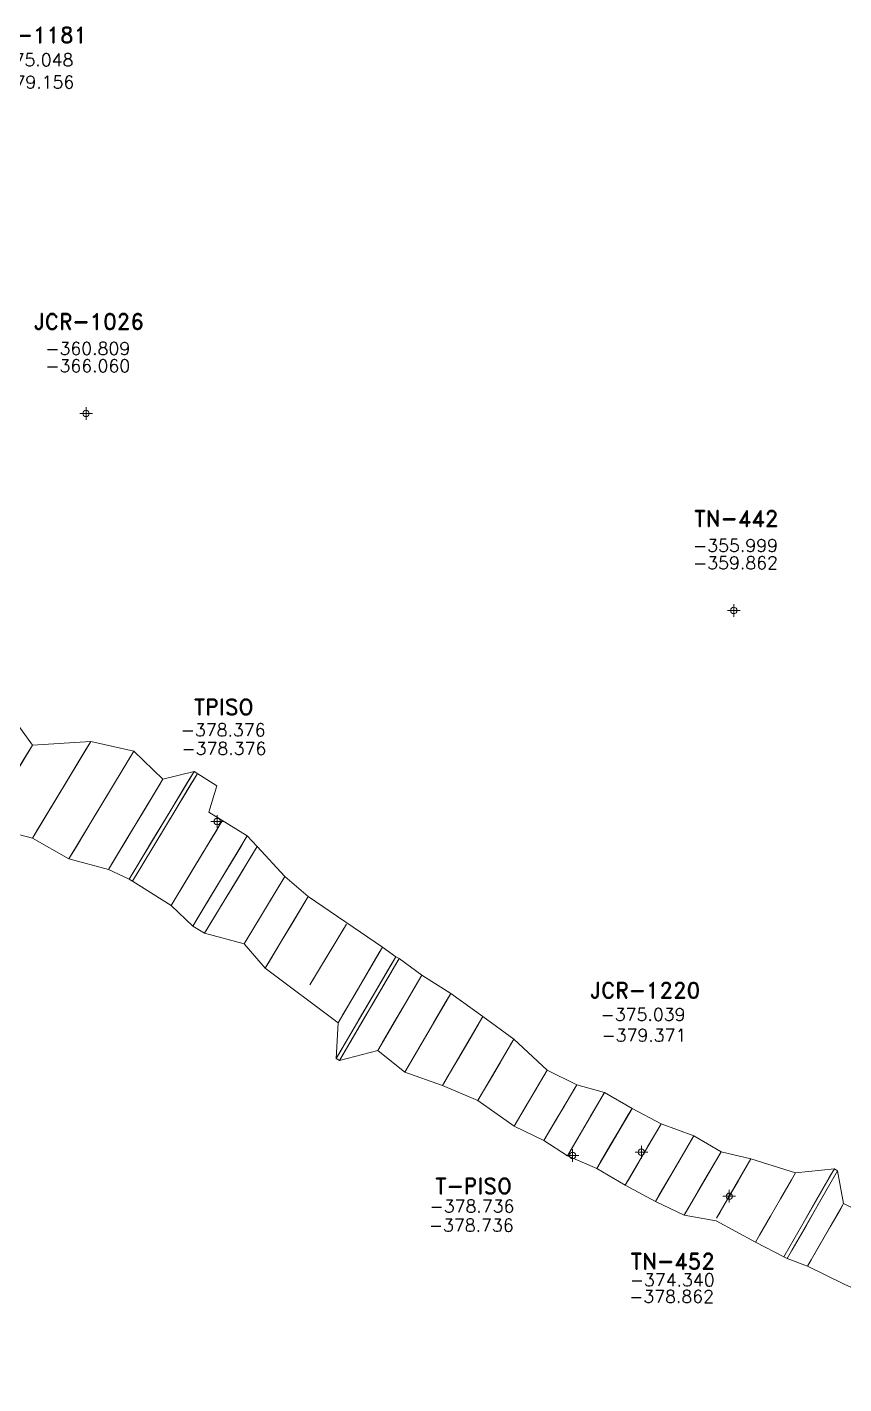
# Model space of a CAD drawing. Extents: x 0 to 99091, y -1812 to 13278.
# Drawn here: x 10804.4 to 10868.8, y 9797.3 to 9904.3 of the extents above; entities that cross this region are included whole.
import ezdxf
from ezdxf.enums import TextEntityAlignment as Align

# ---------------------------------------------------------------- set-up
doc = ezdxf.new("R2010")
doc.units = 0
doc.header["$MEASUREMENT"] = 0
doc.header["$PDMODE"] = 34
doc.header["$PDSIZE"] = 0.5
for name, color, linetype in [('F-450-7785-E-FIC', 4, 'Continuous'), ('F-450-7785-E-SCR', 1, 'Continuous'), ('F-450-7785-E-SEC', 1, 'Continuous'), ('F-450-7820-W-FI2', 7, 'Continuous'), ('R-450-7813-SW-FIC', 5, 'Continuous')]:
    doc.layers.add(name, color=color, linetype=linetype)
doc.styles.add('ROMAND', font='ROMAND.SHX')
doc.styles.add('ROMANS', font='ROMANS.SHX', dxfattribs={"width": 2.5})

# ---------------------------------------------------------------- blocks, each defined once
blk = doc.blocks.new('F2')
at = {"lineweight": 0}
blk.add_point((0, 0), dxfattribs=at)
at = {"lineweight": 0, "style": 'ROMAND'}
for tag, height, p in [('NOMBRE', 1.25, (0.2, 6.62)), ('CIELO', 1, (0.14, 4.62)), ('PISO', 1, (0.14, 3.25))]:
    blk.add_attdef(tag, text='', height=height, dxfattribs=at).set_placement(p, align=Align.CENTER)
at = {"lineweight": 0, "style": 'ROMANS', "flags": 1}
for tag, p in [('MINA', (-0.07, -3.26)), ('LOCALIZACION', (-0.07, -4.93)), ('ESTRUCTURA', (-0.07, -6.62)), ('NIVEL', (-0.07, -8.29)), ('OBRA', (-0.07, -10.12)), ('FECHA', (-0.07, -11.79)), ('ATRAS', (-0.07, -13.48)), ('TOPOGRAFO', (2.67, -15.3))]:
    blk.add_attdef(tag, text='', height=1.25, dxfattribs=at).set_placement(p, align=Align.CENTER)

msp = doc.modelspace()

# ---------------------------------------------------------------- linework, layer by layer
at = {"layer": 'F-450-7785-E-SCR', "color": 1, "linetype": 'Continuous', "lineweight": 0}
for points in [[(10832.41, 9831.75, -375.07), (10826.57, 9835.74, -374.98), (10824.72, 9837.32, -374.94), (10822.53, 9839.7, -374.79), (10821.75, 9840.52, -374.48), (10818.73, 9842.41, -373.94), (10819.35, 9844.48, -374.49), (10817.58, 9845.61, -374.48), (10815.1, 9844.99, -374.85), (10812.81, 9847.2, -375.11), (10809.42, 9847.96, -375.56), (10804.82, 9847.69, -375.3), (10802.6, 9850.79, -374.75), (10799.83, 9853.16, -374.69), (10796.62, 9854.62, -374.34), (10793.4, 9855.28, -374.29), (10792.82, 9855.87, -374.48), (10790.87, 9857.86, -374.04), (10790.2, 9859.66, -374.01)], [(10832.41, 9831.75, -379.57), (10826.57, 9835.74, -379.68), (10824.72, 9837.32, -379.64), (10822.53, 9839.7, -379.69), (10821.75, 9840.52, -379.68), (10818.73, 9842.41, -379.74), (10819.35, 9844.48, -379.69), (10817.58, 9845.61, -379.68), (10815.1, 9844.99, -379.85), (10812.81, 9847.2, -379.91), (10809.42, 9847.96, -379.86), (10804.82, 9847.69, -379.6), (10802.6, 9850.79, -379.55), (10799.83, 9853.16, -379.39), (10796.62, 9854.62, -379.34), (10793.4, 9855.28, -379.29), (10792.82, 9855.87, -379.28), (10790.87, 9857.86, -379.24), (10790.2, 9859.66, -379.21)], [(10828.92, 9825.79, -375.07), (10823.16, 9830.09, -374.98), (10821.52, 9832.02, -374.94), (10818.4, 9832.85, -374.79), (10817.46, 9833.41, -374.48), (10815.75, 9835.03, -373.94), (10812.72, 9836.97, -374.49), (10812.46, 9837.13, -374.48), (10810.82, 9837.89, -374.85), (10807.7, 9838.72, -375.11), (10804.82, 9840.34, -375.56), (10801, 9841.36, -375.3), (10798.11, 9843.34, -374.75), (10795.33, 9845.71, -374.69), (10792.03, 9847, -374.34), (10789.01, 9848, -374.29), (10788.58, 9848.84, -374.48), (10785.34, 9848.7, -374.04), (10783.75, 9848.96, -374.01)], [(10828.92, 9825.79, -379.57), (10823.16, 9830.09, -379.68), (10821.52, 9832.02, -379.64), (10818.4, 9832.85, -379.69), (10817.46, 9833.41, -379.68), (10815.75, 9835.03, -379.74), (10812.72, 9836.97, -379.69), (10812.46, 9837.13, -379.68), (10810.82, 9837.89, -379.85), (10807.7, 9838.72, -379.91), (10804.82, 9840.34, -379.86), (10801, 9841.36, -379.6), (10798.11, 9843.34, -379.55), (10795.33, 9845.71, -379.39), (10792.03, 9847, -379.34), (10789.01, 9848, -379.29), (10788.58, 9848.84, -379.28), (10785.34, 9848.7, -379.24), (10783.75, 9848.96, -379.21)], [(10861.46, 9815.07, -374.42), (10859.12, 9815.62, -374.47), (10856.97, 9816.89, -374.77), (10854.38, 9817.82, -374.97), (10852.09, 9819.05, -375.27), (10849.93, 9820.31, -375.37), (10847.73, 9820.91, -375.07), (10845.39, 9822.05, -374.97), (10842.77, 9824.51, -374.27), (10840.34, 9826.29, -374.07), (10837.81, 9828.11, -375.07), (10835.53, 9829.56, -375.07), (10833.74, 9830.85, -375.17), (10833.48, 9831, -375.17), (10832.41, 9831.75, -375.07)], [(10861.46, 9815.07, -379.62), (10859.12, 9815.62, -379.27), (10856.97, 9816.89, -379.27), (10854.38, 9817.82, -379.37), (10852.09, 9819.05, -379.37), (10849.93, 9820.31, -379.37), (10847.73, 9820.91, -379.57), (10845.39, 9822.05, -379.57), (10842.77, 9824.51, -379.67), (10840.34, 9826.29, -379.57), (10837.81, 9828.11, -379.57), (10835.53, 9829.56, -379.67), (10833.74, 9830.85, -379.57), (10833.48, 9831, -379.57), (10832.41, 9831.75, -379.57)], [(10858.72, 9810.18, -374.27), (10856.19, 9810.62, -374.47), (10853.93, 9811.71, -374.77), (10851.55, 9812.99, -374.97), (10849.31, 9814.31, -375.27), (10847, 9815.31, -375.37), (10845.15, 9816.51, -375.07), (10842.81, 9817.65, -374.97), (10839.94, 9819.68, -374.27), (10837.15, 9820.85, -374.07), (10834.17, 9821.9, -375.07), (10832.05, 9823.61, -375.07), (10829.04, 9822.83, -375.17), (10828.78, 9822.98, -375.17), (10828.92, 9825.79, -375.07)], [(10858.72, 9810.18, -378.97), (10856.19, 9810.62, -379.27), (10853.93, 9811.71, -379.27), (10851.55, 9812.99, -379.37), (10849.31, 9814.31, -379.37), (10847, 9815.31, -379.37), (10845.15, 9816.51, -379.57), (10842.81, 9817.65, -379.57), (10839.94, 9819.68, -379.67), (10837.15, 9820.85, -379.57), (10834.17, 9821.9, -379.57), (10832.05, 9823.61, -379.67), (10829.04, 9822.83, -379.57), (10828.78, 9822.98, -379.57), (10828.92, 9825.79, -379.57)], [(10885.04, 9802.35, -379.91), (10884.04, 9803.01, -379.93), (10880.98, 9804.31, -380.14), (10878.58, 9806.15, -380.05), (10876.45, 9807.26, -380.09), (10874.06, 9808.51, -380.11), (10871.65, 9810.13, -380.03), (10868.77, 9811.55, -379.94), (10868.3, 9814.13, -379.89), (10868.04, 9814.28, -379.89), (10864.97, 9813.97, -379.82), (10861.46, 9815.07, -379.62)], [(10885.04, 9802.35, -375.91), (10884.04, 9803.01, -374.93), (10880.98, 9804.31, -377.54), (10878.58, 9806.15, -374.35), (10876.45, 9807.26, -375.19), (10874.06, 9808.51, -375.81), (10871.65, 9810.13, -374.83), (10868.77, 9811.55, -375.04), (10868.3, 9814.13, -374.79), (10868.04, 9814.28, -374.79), (10864.97, 9813.97, -374.62), (10861.46, 9815.07, -374.42)], [(10879.87, 9797.33, -379.78), (10878.04, 9799.19, -380.14), (10875.79, 9801.29, -380.05), (10873.76, 9802.57, -380.09), (10871.47, 9804.01, -380.11), (10868.81, 9805.19, -380.03), (10865.93, 9806.61, -379.94), (10864.31, 9807.2, -379.89), (10864.05, 9807.35, -379.89), (10861.83, 9808.51, -379.82), (10858.72, 9810.18, -378.97)], [(10879.87, 9797.33, -375.48), (10878.04, 9799.19, -377.54), (10875.79, 9801.29, -374.35), (10873.76, 9802.57, -375.19), (10871.47, 9804.01, -375.81), (10868.81, 9805.19, -374.83), (10865.93, 9806.61, -375.04), (10864.31, 9807.2, -374.79), (10864.05, 9807.35, -374.79), (10861.83, 9808.51, -374.62), (10858.72, 9810.18, -374.27)]]:
    msp.add_polyline3d(points, dxfattribs=at)
at = {"layer": 'F-450-7785-E-SEC', "color": 1, "linetype": 'Continuous', "lineweight": 0}
for points in [[(10804.82, 9847.69, -379.6), (10801, 9841.36, -379.6), (10801, 9841.36, -377.1), (10801.38, 9841.99, -375.84), (10802.43, 9843.73, -375.3), (10803.39, 9845.32, -375.3), (10804.44, 9847.06, -375.84), (10804.82, 9847.69, -377.1), (10804.82, 9847.69, -379.6)], [(10809.42, 9847.96, -379.86), (10804.82, 9840.34, -379.86), (10804.82, 9840.34, -377.36), (10805.28, 9841.1, -376.1), (10806.55, 9843.19, -375.56), (10807.69, 9845.1, -375.56), (10808.96, 9847.2, -376.1), (10809.42, 9847.96, -377.36), (10809.42, 9847.96, -379.86)], [(10812.81, 9847.2, -379.91), (10807.7, 9838.72, -379.91), (10807.7, 9838.72, -377.12), (10808.21, 9839.57, -375.71), (10809.62, 9841.9, -375.11), (10810.89, 9844.02, -375.11), (10812.3, 9846.35, -375.71), (10812.81, 9847.2, -377.12), (10812.81, 9847.2, -379.91)], [(10817.58, 9845.61, -379.68), (10812.46, 9837.13, -379.68), (10812.46, 9837.13, -376.67), (10812.97, 9837.98, -375.14), (10814.38, 9840.31, -374.48), (10815.66, 9842.43, -374.48), (10817.06, 9844.76, -375.14), (10817.58, 9845.61, -376.67), (10817.58, 9845.61, -379.68)], [(10817.83, 9845.45, -379.69), (10812.72, 9836.97, -379.69), (10812.72, 9836.97, -376.67), (10813.23, 9837.82, -375.14), (10814.64, 9840.15, -374.49), (10815.91, 9842.27, -374.49), (10817.32, 9844.6, -375.14), (10817.83, 9845.45, -376.67), (10817.83, 9845.45, -379.69)], [(10815.1, 9844.99, -379.85), (10810.82, 9837.89, -379.85), (10810.82, 9837.89, -376.95), (10811.25, 9838.6, -375.48), (10812.43, 9840.55, -374.85), (10813.5, 9842.33, -374.85), (10814.68, 9844.28, -375.48), (10815.1, 9844.99, -376.95), (10815.1, 9844.99, -379.85)], [(10819.78, 9841.71, -379.74), (10815.75, 9835.03, -379.74), (10815.75, 9835.03, -376.38), (10816.15, 9835.7, -374.67), (10817.26, 9837.53, -373.94), (10818.27, 9839.2, -373.94), (10819.38, 9841.04, -374.67), (10819.78, 9841.71, -376.38), (10819.78, 9841.71, -379.74)], [(10821.75, 9840.52, -379.68), (10817.46, 9833.41, -379.68), (10817.46, 9833.41, -376.66), (10817.89, 9834.12, -375.13), (10819.07, 9836.08, -374.48), (10820.14, 9837.86, -374.48), (10821.32, 9839.81, -375.13), (10821.75, 9840.52, -376.66), (10821.75, 9840.52, -379.68)], [(10822.53, 9839.7, -379.69), (10818.4, 9832.85, -379.69), (10818.4, 9832.85, -376.85), (10818.82, 9833.53, -375.41), (10819.95, 9835.41, -374.79), (10820.98, 9837.13, -374.79), (10822.12, 9839.01, -375.41), (10822.53, 9839.7, -376.85), (10822.53, 9839.7, -379.69)], [(10824.72, 9837.32, -379.64), (10821.52, 9832.02, -379.64), (10821.52, 9832.02, -376.92), (10821.84, 9832.55, -375.53), (10822.72, 9834.01, -374.94), (10823.52, 9835.33, -374.94), (10824.4, 9836.79, -375.53), (10824.72, 9837.32, -376.92), (10824.72, 9837.32, -379.64)], [(10826.57, 9835.74, -379.68), (10823.16, 9830.09, -379.68), (10823.16, 9830.09, -376.95), (10823.5, 9830.66, -375.57), (10824.44, 9832.21, -374.98), (10825.29, 9833.62, -374.98), (10826.23, 9835.18, -375.57), (10826.57, 9835.74, -376.95), (10826.57, 9835.74, -379.68)], [(10829.59, 9833.58, -379.64), (10826.69, 9828.78, -379.64), (10826.69, 9828.78, -377.14), (10826.98, 9829.26, -375.88), (10827.78, 9830.58, -375.34), (10828.5, 9831.78, -375.34), (10829.3, 9833.1, -375.88), (10829.59, 9833.58, -377.14), (10829.59, 9833.58, -379.64)], [(10832.41, 9831.75, -379.57), (10828.92, 9825.79, -379.57), (10828.92, 9825.79, -376.96), (10829.27, 9826.39, -375.64), (10830.23, 9828.02, -375.07), (10831.1, 9829.51, -375.07), (10832.06, 9831.15, -375.64), (10832.41, 9831.75, -376.96), (10832.41, 9831.75, -379.57)], [(10833.48, 9831, -379.57), (10828.78, 9822.98, -379.57), (10828.78, 9822.98, -377.02), (10829.25, 9823.78, -375.73), (10830.54, 9825.99, -375.17), (10831.72, 9827.99, -375.17), (10833.01, 9830.2, -375.73), (10833.48, 9831, -377.02), (10833.48, 9831, -379.57)], [(10833.74, 9830.85, -379.57), (10829.04, 9822.83, -379.57), (10829.04, 9822.83, -377.02), (10829.51, 9823.63, -375.73), (10830.8, 9825.84, -375.17), (10831.97, 9827.84, -375.17), (10833.27, 9830.05, -375.73), (10833.74, 9830.85, -377.02), (10833.74, 9830.85, -379.57)], [(10835.53, 9829.56, -379.67), (10832.05, 9823.61, -379.67), (10832.05, 9823.61, -377), (10832.4, 9824.21, -375.65), (10833.35, 9825.84, -375.07), (10834.23, 9827.33, -375.07), (10835.19, 9828.97, -375.65), (10835.53, 9829.56, -377), (10835.53, 9829.56, -379.67)], [(10837.81, 9828.11, -379.57), (10834.17, 9821.9, -379.57), (10834.17, 9821.9, -376.96), (10834.54, 9822.52, -375.64), (10835.54, 9824.23, -375.07), (10836.45, 9825.78, -375.07), (10837.45, 9827.49, -375.64), (10837.81, 9828.11, -376.96), (10837.81, 9828.11, -379.57)], [(10840.34, 9826.29, -379.57), (10837.15, 9820.85, -379.57), (10837.15, 9820.85, -376.38), (10837.47, 9821.4, -374.76), (10838.35, 9822.89, -374.07), (10839.14, 9824.25, -374.07), (10840.02, 9825.74, -374.76), (10840.34, 9826.29, -376.38), (10840.34, 9826.29, -379.57)], [(10842.77, 9824.51, -379.67), (10839.94, 9819.68, -379.67), (10839.94, 9819.68, -376.54), (10840.22, 9820.16, -374.95), (10841, 9821.49, -374.27), (10841.71, 9822.7, -374.27), (10842.49, 9824.03, -374.95), (10842.77, 9824.51, -376.54), (10842.77, 9824.51, -379.67)], [(10845.39, 9822.05, -379.57), (10842.81, 9817.65, -379.57), (10842.81, 9817.65, -376.9), (10843.07, 9818.09, -375.55), (10843.78, 9819.3, -374.97), (10844.42, 9820.4, -374.97), (10845.13, 9821.61, -375.55), (10845.39, 9822.05, -376.9), (10845.39, 9822.05, -379.57)], [(10847.73, 9820.91, -379.57), (10845.15, 9816.51, -379.57), (10845.15, 9816.51, -376.96), (10845.41, 9816.95, -375.64), (10846.12, 9818.16, -375.07), (10846.77, 9819.26, -375.07), (10847.47, 9820.47, -375.64), (10847.73, 9820.91, -376.96), (10847.73, 9820.91, -379.57)], [(10849.93, 9820.31, -379.37), (10847, 9815.31, -379.37), (10847, 9815.31, -377.05), (10847.29, 9815.81, -375.88), (10848.1, 9817.19, -375.37), (10848.83, 9818.44, -375.37), (10849.64, 9819.81, -375.88), (10849.93, 9820.31, -377.05), (10849.93, 9820.31, -379.37)], [(10852.09, 9819.05, -379.37), (10849.31, 9814.31, -379.37), (10849.31, 9814.31, -376.99), (10849.59, 9814.78, -375.79), (10850.35, 9816.09, -375.27), (10851.05, 9817.27, -375.27), (10851.81, 9818.58, -375.79), (10852.09, 9819.05, -376.99), (10852.09, 9819.05, -379.37)], [(10854.38, 9817.82, -379.37), (10851.55, 9812.99, -379.37), (10851.55, 9812.99, -376.82), (10851.84, 9813.47, -375.53), (10852.62, 9814.8, -374.97), (10853.32, 9816.01, -374.97), (10854.1, 9817.34, -375.53), (10854.38, 9817.82, -376.82), (10854.38, 9817.82, -379.37)], [(10856.97, 9816.89, -379.27), (10853.93, 9811.71, -379.27), (10853.93, 9811.71, -376.66), (10854.24, 9812.23, -375.34), (10855.07, 9813.65, -374.77), (10855.83, 9814.95, -374.77), (10856.66, 9816.37, -375.34), (10856.97, 9816.89, -376.66), (10856.97, 9816.89, -379.27)], [(10859.12, 9815.62, -379.27), (10856.19, 9810.62, -379.27), (10856.19, 9810.62, -376.49), (10856.48, 9811.12, -375.08), (10857.29, 9812.5, -374.47), (10858.02, 9813.75, -374.47), (10858.83, 9815.12, -375.08), (10859.12, 9815.62, -376.49), (10859.12, 9815.62, -379.27)], [(10861.46, 9815.07, -379.62), (10858.76, 9810.39, -379.62), (10858.76, 9810.39, -376.6), (10859.03, 9810.86, -375.07), (10859.77, 9812.14, -374.42), (10860.45, 9813.31, -374.42), (10861.19, 9814.6, -375.07), (10861.46, 9815.07, -376.6), (10861.46, 9815.07, -379.62)], [(10864.97, 9813.97, -379.82), (10861.83, 9808.51, -379.82), (10861.83, 9808.51, -376.8), (10862.15, 9809.05, -375.27), (10863.01, 9810.56, -374.62), (10863.8, 9811.92, -374.62), (10864.66, 9813.42, -375.27), (10864.97, 9813.97, -376.8), (10864.97, 9813.97, -379.82)], [(10868.04, 9814.28, -379.89), (10864.05, 9807.35, -379.89), (10864.05, 9807.35, -376.93), (10864.45, 9808.04, -375.43), (10865.55, 9809.95, -374.79), (10866.54, 9811.68, -374.79), (10867.64, 9813.59, -375.43), (10868.04, 9814.28, -376.93), (10868.04, 9814.28, -379.89)], [(10868.3, 9814.13, -379.89), (10864.31, 9807.2, -379.89), (10864.31, 9807.2, -376.94), (10864.71, 9807.89, -375.44), (10865.81, 9809.8, -374.79), (10866.8, 9811.53, -374.79), (10867.9, 9813.44, -375.44), (10868.3, 9814.13, -376.94), (10868.3, 9814.13, -379.89)], [(10868.77, 9811.55, -379.94), (10865.93, 9806.61, -379.94), (10865.93, 9806.61, -377.1), (10866.22, 9807.11, -375.66), (10867, 9808.47, -375.04), (10867.71, 9809.7, -375.04), (10868.49, 9811.06, -375.66), (10868.77, 9811.55, -377.1), (10868.77, 9811.55, -379.94)]]:
    msp.add_polyline3d(points, dxfattribs=at)

# ---------------------------------------------------------------- block references
at = {"layer": 'F-450-7785-E-FIC', "color": 2, "linetype": 'Continuous', "lineweight": 0}
ref = msp.add_blockref('F2', (10794.06, 9891.2, -375.05), dxfattribs=at)
ref.add_attrib('NOMBRE', 'JCR-1181', dxfattribs={"layer": '0', "lineweight": 0, "height": 1.25, "style": 'ROMAND'}).set_placement((10804.78, 9903.04, -375.05), align=Align.CENTER)
ref.add_attrib('CIELO', '-375.048', dxfattribs={"layer": '0', "lineweight": 0, "height": 1, "style": 'ROMAND'}).set_placement((10804.71, 9901.21, -375.05), align=Align.CENTER)
ref.add_attrib('PISO', '-379.156', dxfattribs={"layer": '0', "lineweight": 0, "height": 1, "style": 'ROMAND'}).set_placement((10804.78, 9899.45, -375.05), align=Align.CENTER)
ref = msp.add_blockref('F2', (10819.39, 9841.66, -378.38), dxfattribs=at)
ref.add_attrib('NOMBRE', 'TPISO', dxfattribs={"layer": '0', "lineweight": 0, "height": 1.25, "style": 'ROMAND'}).set_placement((10819.89, 9850.07, -378.38), align=Align.CENTER)
ref.add_attrib('CIELO', '-378.376', dxfattribs={"layer": '0', "lineweight": 0, "height": 1, "style": 'ROMAND'}).set_placement((10819.86, 9848.38, -378.38), align=Align.CENTER)
ref.add_attrib('PISO', '-378.376', dxfattribs={"layer": '0', "lineweight": 0, "height": 1, "style": 'ROMAND'}).set_placement((10819.92, 9846.92, -378.38), align=Align.CENTER)
ref = msp.add_blockref('F2', (10852.83, 9815.59, -375.04), dxfattribs=at)
ref.add_attrib('NOMBRE', 'JCR-1220', dxfattribs={"layer": '0', "lineweight": 0, "height": 1.25, "style": 'ROMAND'}).set_placement((10853.1, 9827.73, -375.04), align=Align.CENTER)
ref.add_attrib('CIELO', '-375.039', dxfattribs={"layer": '0', "lineweight": 0, "height": 1, "style": 'ROMAND'}).set_placement((10852.96, 9825.95, -375.04), align=Align.CENTER)
ref.add_attrib('PISO', '-379.371', dxfattribs={"layer": '0', "lineweight": 0, "height": 1, "style": 'ROMAND'}).set_placement((10853.03, 9824.31, -375.04), align=Align.CENTER)
ref = msp.add_blockref('F2', (10847.41, 9815.33, -378.74), dxfattribs=at)
ref.add_attrib('NOMBRE', 'T-PISO', dxfattribs={"layer": '0', "lineweight": 0, "height": 1.25, "style": 'ROMAND'}).set_placement((10839.6, 9812.3, -378.74), align=Align.CENTER)
ref.add_attrib('CIELO', '-378.736', dxfattribs={"layer": '0', "lineweight": 0, "height": 1, "style": 'ROMAND'}).set_placement((10839.48, 9810.84, -378.74), align=Align.CENTER)
ref.add_attrib('PISO', '-378.736', dxfattribs={"layer": '0', "lineweight": 0, "height": 1, "style": 'ROMAND'}).set_placement((10839.42, 9809.33, -378.74), align=Align.CENTER)
ref = msp.add_blockref('F2', (10859.76, 9812.12, -374.34), dxfattribs=at)
ref.add_attrib('NOMBRE', 'TN-452', dxfattribs={"layer": '0', "lineweight": 0, "height": 1.25, "style": 'ROMAND'}).set_placement((10855.3, 9806.37, -374.34), align=Align.CENTER)
ref.add_attrib('CIELO', '-374.340', dxfattribs={"layer": '0', "lineweight": 0, "height": 1, "style": 'ROMAND'}).set_placement((10855.26, 9805.02, -374.34), align=Align.CENTER)
ref.add_attrib('PISO', '-378.862', dxfattribs={"layer": '0', "lineweight": 0, "height": 1, "style": 'ROMAND'}).set_placement((10855.21, 9803.72, -374.34), align=Align.CENTER)
at = {"layer": 'F-450-7820-W-FI2', "color": 2, "linetype": 'Continuous', "lineweight": 0}
msp.add_blockref('F2', (10860.11, 9858.3, -356), dxfattribs=at).add_auto_attribs({'NOMBRE': 'TN-442', 'CIELO': '-355.999', 'PISO': '-359.862'})
at = {"layer": 'R-450-7813-SW-FIC', "color": 5, "linetype": 'Continuous', "lineweight": 0}
msp.add_blockref('F2', (10809.05, 9873.83, -360.81), dxfattribs=at).add_auto_attribs({'NOMBRE': 'JCR-1026', 'CIELO': '-360.809', 'PISO': '-366.060'})

doc.saveas('drawing.dxf')
